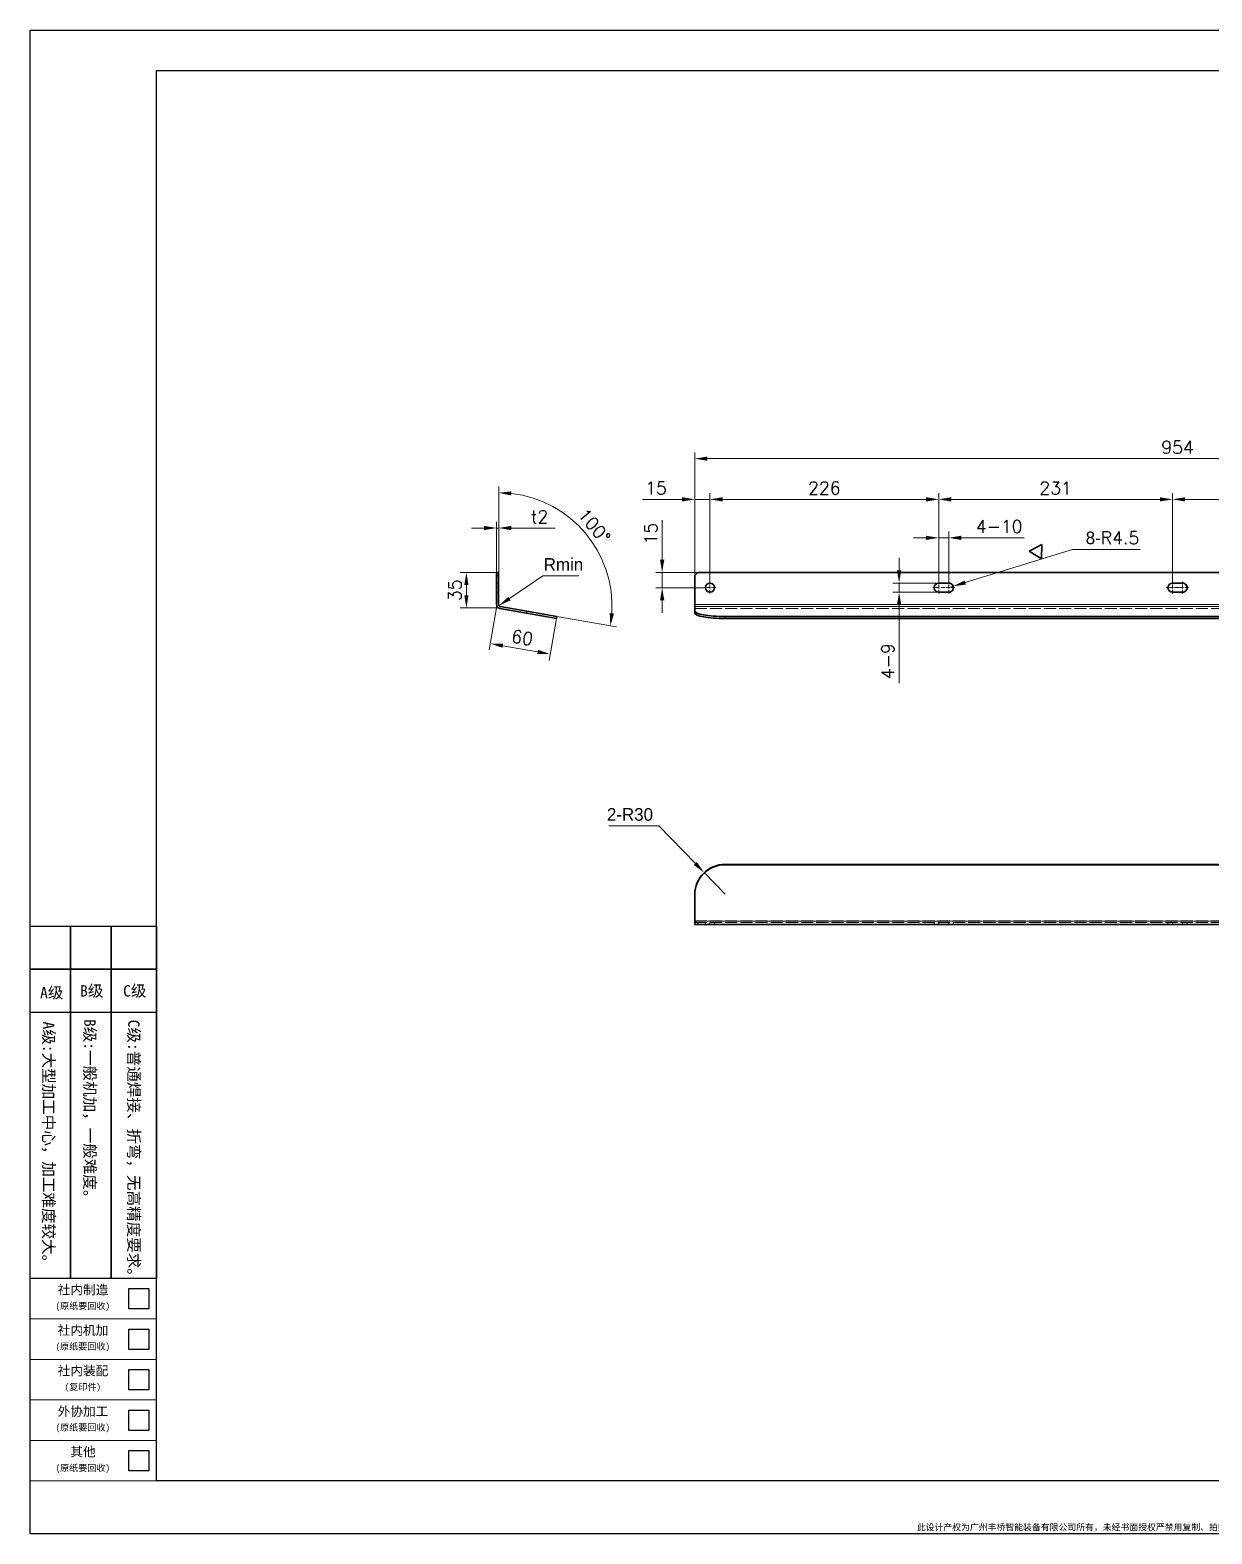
# Model space of a CAD drawing. Header units: millimetres. Extents: x -168473 to -148463, y 295526 to 306160.
# Drawn here: x -158511 to -157343, y 304524 to 306009 of the extents above; entities that cross this region are included whole.
import ezdxf
from ezdxf.enums import TextEntityAlignment as Align

# ---------------------------------------------------------------- set-up
doc = ezdxf.new("R2010")
doc.units = ezdxf.units.MM
for name, pattern in [('CENTER2', [28.575, 19.05, -3.175, 3.175, -3.175]), ('DASHDOT', [18.5, 12, -3, 0.5, -3]), ('DASHED', [15, 12, -3]), ('DASHED2', [9.525, 6.35, -3.175])]:
    doc.linetypes.add(name, pattern=pattern)
for name, color, linetype, lineweight in [('A3', 3, 'Continuous', 20), ('中心线', 2, 'CENTER2', 13), ('图框', 7, 'Continuous', 20), ('尺寸线', 3, 'Continuous', 13), ('文字', 1, 'Continuous', 13), ('细实线', 4, 'Continuous', 25), ('虚线', 2, 'DASHED2', 25)]:
    doc.layers.add(name, color=color, linetype=linetype, lineweight=lineweight)
doc.layers.add('Dim', color=3, linetype='Continuous')
doc.styles.add('CH-1', font='')
doc.styles.get("Standard").update_dxf_attribs({"font": 'txt', "bigfont": 'gbcbig.shx'})
doc.styles.get('CH-1').set_extended_font_data('SimSun')
doc.dimstyles.new('副本05', dxfattribs={"dimscale": 5, "dimtxt": 2.5, "dimasz": 2.5, "dimexe": 1.25, "dimexo": 0, "dimgap": 1, "dimtad": 1, "dimdsep": 46, "dimtxsty": 'Standard', "dimcen": 1, "dimclrd": 3, "dimclre": 3, "dimclrt": 1, "dimadec": 1, "dimazin": 2, "dimtfac": 1, "dimtmove": 0, "dimatfit": 3, "dimfxl": 0, "dimtolj": 1, "dimlwd": -1, "dimlwe": -1, "dimarcsym": 0})
doc.dimstyles.new('副本05$4', dxfattribs={"dimscale": 5, "dimtxt": 2.5, "dimasz": 2.5, "dimexe": 1.25, "dimexo": 0, "dimgap": 1, "dimtad": 1, "dimtih": 1, "dimtoh": 1, "dimdsep": 46, "dimtxsty": 'Standard', "dimcen": 1, "dimclrd": 3, "dimclre": 3, "dimclrt": 1, "dimadec": 1, "dimazin": 2, "dimtfac": 1, "dimtmove": 0, "dimatfit": 3, "dimfxl": 0, "dimtolj": 1, "dimlwd": -1, "dimlwe": -1, "dimarcsym": 0})

# ---------------------------------------------------------------- blocks, each defined once
blk = doc.blocks.new('A$C2CD672AE')
for p, q in [((-218.5, -289), (-218.5, 8)), ((-218.5, 8), (201.5, 8)), ((201.5, 8), (201.5, -289)), ((-193.5, 0), (193.5, 0)), ((-193.5, -278.55), (-193.5, 0)), ((69.95, -16.21), (69.95, 0)), ((69.95, 0), (181.5, 0)), ((69.95, 0), (181.5, 0)), ((69.95, 0), (181.5, 0)), ((69.95, 0), (181.5, 0)), ((75.02, 0), (75.02, -16.21)), ((154.5, 0), (154.5, -16.21)), ((154.5, 0), (154.5, -16.21)), ((154.5, 0), (154.5, -16.21)), ((154.5, 0), (154.5, -16.21)), ((154.5, 0), (154.5, -16.21)), ((169.5, 0), (169.5, -16.21)), ((169.5, 0), (169.5, -16.21)), ((169.5, 0), (169.5, -16.21)), ((169.5, 0), (169.5, -16.21)), ((169.5, 0), (169.5, -16.21)), ((181.5, 0), (181.5, -16.21)), ((181.5, 0), (181.5, -16.21)), ((181.5, 0), (181.5, -16.21)), ((181.5, 0), (181.5, -16.21)), ((181.5, 0), (181.5, -16.21)), ((193.5, 0), (193.5, -278.55)), ((69.95, -11.14), (72.49, -6.07)), ((69.95, -6.07), (181.5, -6.07)), ((69.95, -6.07), (181.5, -6.07)), ((69.95, -6.07), (181.5, -6.07)), ((69.95, -6.07), (181.5, -6.07)), ((72.49, -6.07), (75.02, -11.14)), ((181.5, -6.07), (193.5, -6.07)), ((181.5, -6.07), (193.5, -6.07)), ((181.5, -6.07), (193.5, -6.07)), ((181.5, -6.07), (193.5, -6.07)), ((69.95, -16.21), (72.49, -11.14)), ((69.95, -11.14), (181.5, -11.14)), ((69.95, -11.14), (181.5, -11.14)), ((69.95, -11.14), (181.5, -11.14)), ((69.95, -11.14), (181.5, -11.14)), ((72.49, -11.14), (75.02, -16.21)), ((69.95, -16.21), (193.5, -16.21)), ((193.5, -16.21), (69.95, -16.21)), ((69.95, -16.21), (193.5, -16.21)), ((193.5, -278.55), (-193.5, -278.55)), ((201.5, -289), (-218.5, -289))]:
    blk.add_line(p, q)
at = {"style": 'CH-1'}
for s, height, p in [('No.', 1.775, (72.85, -3.33)), ('设 变 内 容', 1.775, (116.34, -1.91)), ('日 期', 1.775, (161.67, -2.16)), ('变更者', 1.775, (175.88, -2.16)), ('锐角除去', 1.775, (187.88, -1.63)), ('REVISION', 1.775, (116.61, -4.62)), ('DATE', 1.775, (162.09, -4.87)), ('REVR', 1.775, (176.3, -4.87)), ('1', 2.03, (72.4, -8.84)), ('C0.5', 1.775, (187.88, -11.03)), ('2', 2.03, (72.4, -14.39))]:
    blk.add_text(s, height=height, dxfattribs=at).set_placement(p, align=Align.MIDDLE)
at = {"style": 'CH-1', "width": 0.7}
blk.add_text('ACUTE ANGLE', height=1.7746, dxfattribs=at).set_placement((187.88, -4.69), align=Align.MIDDLE)
at = {"char_height": 1.25}
for s, insert, width, attachment_point in [('{\\Ftxt,@extfont2|c134;FQM-ER-GL-90A(A3)}', (183.75, 6), 39, 5), ('{\\fSimSun|b1|i0|c134|p2;此设计产权为广州丰桥智能装备有限公司所有，未经书面授权严禁用复制、拍照等方式向第三方泄露，违者必究!}', (0, -288.5), 387, 8)]:
    blk.add_mtext(s, dxfattribs=dict(at, insert=insert, width=width, attachment_point=attachment_point))
blk = doc.blocks.new('fenlei')
at = {"layer": '图框'}
for points in [[(-25, 32), (0, 32), (0, 40), (-25, 40)], [(-25, 24), (0, 24), (0, 32), (-25, 32)], [(-25, 16), (0, 16), (0, 24), (-25, 24)], [(-25, 8), (0, 8), (0, 16), (-25, 16)], [(-25, 0), (0, 0), (0, 8), (-25, 8)]]:
    blk.add_lwpolyline(points, close=True, dxfattribs=at)
at = {"layer": '细实线'}
for points in [[(-5.5, 38), (-1.5, 38), (-1.5, 34), (-5.5, 34)], [(-5.5, 30), (-1.5, 30), (-1.5, 26), (-5.5, 26)], [(-5.5, 22), (-1.5, 22), (-1.5, 18), (-5.5, 18)], [(-5.5, 14), (-1.5, 14), (-1.5, 10), (-5.5, 10)], [(-5.5, 6), (-1.5, 6), (-1.5, 2), (-5.5, 2)]]:
    blk.add_lwpolyline(points, close=True, dxfattribs=at)
at = {"style": 'CH-1'}
for s, height, p in [('社内制造', 1.836, (-14.54, 37.8)), ('(原纸要回收)', 1.285, (-14.58, 34.52)), ('社内机加', 1.836, (-14.54, 29.8)), ('(原纸要回收)', 1.285, (-14.58, 26.52)), ('社内装配', 1.836, (-14.54, 21.8)), ('(复印件)', 1.285, (-14.58, 18.52)), ('外协加工', 1.836, (-14.54, 13.8)), ('(原纸要回收)', 1.285, (-14.58, 10.52)), ('其他', 1.836, (-14.54, 5.8)), ('(原纸要回收)', 1.285, (-14.58, 2.52))]:
    blk.add_text(s, height=height, dxfattribs=at).set_placement(p, align=Align.MIDDLE)
blk = doc.blocks.new('机加分类')
at = {"layer": '细实线'}
for p, q in [((-94, -8.5), (-94, 0)), ((-94, 0), (-86, 0)), ((-86, -8.5), (-86, 0)), ((-86, 0), (-78, 0)), ((-86, 0), (-86, -8.5)), ((-78, -8.5), (-78, 0)), ((-78, 0), (-69, 0)), ((-78, 0), (-78, -8.5)), ((-69, 0), (-69, -8.5)), ((-86, -8.5), (-94, -8.5)), ((-94, -17), (-94, -8.5)), ((-94, -8.5), (-86, -8.5)), ((-78, -8.5), (-86, -8.5)), ((-86, -17), (-86, -8.5)), ((-86, -8.5), (-78, -8.5)), ((-86, -8.5), (-86, -17)), ((-69, -8.5), (-78, -8.5)), ((-78, -17), (-78, -8.5)), ((-78, -8.5), (-69, -8.5)), ((-78, -8.5), (-78, -17)), ((-69, -8.5), (-69, -17)), ((-86, -17), (-94, -17)), ((-94, -69.55), (-94, -17)), ((-78, -17), (-86, -17)), ((-86, -69.55), (-86, -17)), ((-86, -17), (-86, -69.55)), ((-69, -17), (-78, -17)), ((-78, -69.55), (-78, -17)), ((-78, -17), (-78, -69.55)), ((-69, -17), (-69, -69.55)), ((-86, -69.55), (-94, -69.55)), ((-78, -69.55), (-86, -69.55)), ((-69, -69.55), (-78, -69.55))]:
    blk.add_line(p, q, dxfattribs=at)
at = {"layer": '文字', "color": 1, "linetype": 'Continuous', "style": 'CH-1'}
blk.add_text('A级', height=2.25, dxfattribs=at).set_placement((-89.72, -14.22, -250.08), align=Align.CENTER)
for s, p in [('B级', (-81.81, -12.71, -250.08)), ('C级', (-73.31, -12.71, -250.08))]:
    blk.add_text(s, height=2.25, dxfattribs=at).set_placement(p, align=Align.MIDDLE)
for s, p in [('A级:大型加工中心，加工难度较大。', (-90.3, -43.36)), ('B级:一般机加，一般难度。', (-82.16, -36.72)), ('C级:普通焊接、折弯，无高精度要求。', (-73.47, -44.53))]:
    blk.add_text(s, height=2.25, rotation=270, dxfattribs=at).set_placement(p, align=Align.MIDDLE)
blk = doc.blocks.new('1：1横')
for name, p in [('A$C2CD672AE', (-8412.44, 515.87)), ('机加分类', (-8536.94, 346.87)), ('fenlei', (-8605.94, 237.32))]:
    blk.add_blockref(name, p)
blk = doc.blocks.new('*D6987')
at = {"layer": 'Defpoints', "color": 0}
for p in [(-158047.7, 305517.4), (-158049.7, 305473.5), (-158047.7, 305473.5)]:
    blk.add_point(p, dxfattribs=at)
at = {"layer": '尺寸线', "color": 3}
for p, q in [((-158062.2, 305517.4), (-158074.7, 305517.4)), ((-158049.7, 305473.5), (-158049.7, 305523.6)), ((-158049.7, 305517.4), (-158047.7, 305517.4)), ((-158047.7, 305473.5), (-158047.7, 305523.6)), ((-158035.2, 305517.4), (-157991.9, 305517.4))]:
    blk.add_line(p, q, dxfattribs=at)
for points in [[(-158062.2, 305519.5), (-158062.2, 305515.3), (-158049.7, 305517.4)], [(-158035.2, 305519.5), (-158035.2, 305515.3), (-158047.7, 305517.4)]]:
    blk.add_solid(points, dxfattribs=at)
at = {"layer": '尺寸线', "color": 1, "insert": (-158007.3, 305528.6), "char_height": 12.5, "attachment_point": 5}
blk.add_mtext('\\A1;t2', dxfattribs=at)
blk = doc.blocks.new('*D6988')
at = {"layer": 'Defpoints', "color": 0}
for p in [(-158079.6, 305473.5), (-158049.7, 305473.5), (-158049.7, 305438.5)]:
    blk.add_point(p, dxfattribs=at)
at = {"layer": '尺寸线', "color": 3}
for p, q in [((-158049.7, 305473.5), (-158085.9, 305473.5)), ((-158079.6, 305451), (-158079.6, 305461)), ((-158049.7, 305438.5), (-158085.9, 305438.5))]:
    blk.add_line(p, q, dxfattribs=at)
for points in [[(-158081.7, 305461), (-158077.5, 305461), (-158079.6, 305473.5)], [(-158081.7, 305451), (-158077.5, 305451), (-158079.6, 305438.5)]]:
    blk.add_solid(points, dxfattribs=at)
at = {"layer": '尺寸线', "color": 1, "insert": (-158090.9, 305456), "char_height": 12.5, "attachment_point": 5, "rotation": 90}
blk.add_mtext('\\A1;35', dxfattribs=at)
blk = doc.blocks.new('*D6989')
at = {"layer": 'Defpoints', "color": 0}
for p in [(-158049.7, 305438.5), (-157990.6, 305428.1), (-157996.8, 305392.9)]:
    blk.add_point(p, dxfattribs=at)
at = {"layer": '尺寸线', "color": 3}
for p, q in [((-158049.7, 305438.5), (-158057, 305397.1)), ((-157990.6, 305428.1), (-157997.9, 305386.7)), ((-158043.6, 305401.1), (-158009.2, 305395))]:
    blk.add_line(p, q, dxfattribs=at)
for points in [[(-158043.3, 305403.2), (-158044, 305399.1), (-158055.9, 305403.3)], [(-158008.8, 305397.1), (-158009.5, 305393), (-157996.8, 305392.9)]]:
    blk.add_solid(points, dxfattribs=at)
at = {"layer": '尺寸线', "color": 1, "insert": (-158024.4, 305409.2), "char_height": 12.5, "attachment_point": 5, "rotation": 350.0002}
blk.add_mtext('\\A1;60', dxfattribs=at)
blk = doc.blocks.new('*D6990')
at = {"layer": 'Defpoints', "color": 0}
for p in [(-158047.4, 305440.8), (-158045.7, 305441.9)]:
    blk.add_point(p, dxfattribs=at)
at = {"layer": '尺寸线', "color": 3}
for p, q in [((-158004, 305470.2), (-158037, 305447.8)), ((-157968.5, 305470.2), (-158004, 305470.2))]:
    blk.add_line(p, q, dxfattribs=at)
blk.add_solid([(-158038.2, 305449.5), (-158035.9, 305446), (-158047.4, 305440.8)], dxfattribs=at)
at = {"layer": '尺寸线', "color": 1, "insert": (-157983.7, 305481.4), "char_height": 12.5, "attachment_point": 5}
blk.add_mtext('\\A1;{\\Fg13f12d,@extfont2|c134;Rmin}', dxfattribs=at)
blk = doc.blocks.new('*D6991')
at = {"layer": 'Defpoints', "color": 0}
for p in [(-157944.8, 305484.6), (-158047.7, 305470.5), (-158047.7, 305441.9), (-158019.8, 305435.3), (-157990.3, 305430.1)]:
    blk.add_point(p, dxfattribs=at)
at = {"layer": '尺寸线', "color": 3}
for p, q in [((-158047.7, 305470.5), (-158047.7, 305558.5)), ((-157990.3, 305430.1), (-157931.2, 305419.7))]:
    blk.add_line(p, q, dxfattribs=at)
blk.add_arc((-158047.7, 305440.2), 112, 356.3962, 83.6047, dxfattribs=at)
for points in [[(-158035.4, 305549.5), (-158035.1, 305553.6), (-158047.7, 305552.2)], [(-157933.8, 305432.9), (-157938, 305433.4), (-157937.4, 305420.7)]]:
    blk.add_solid(points, dxfattribs=at)
at = {"layer": '尺寸线', "color": 1, "insert": (-157953.3, 305519.5), "char_height": 12.5, "attachment_point": 5, "rotation": 310.0004}
blk.add_mtext('\\A1;100°', dxfattribs=at)
blk = doc.blocks.new('*D6992')
at = {"layer": 'Defpoints', "color": 0}
for p in [(-157854, 305545.7), (-157854, 305464.4), (-157839, 305464.4)]:
    blk.add_point(p, dxfattribs=at)
at = {"layer": '尺寸线', "color": 3}
for p, q in [((-157866.5, 305545.7), (-157905.6, 305545.7)), ((-157854, 305464.4), (-157854, 305551.9)), ((-157839, 305545.7), (-157854, 305545.7)), ((-157839, 305464.4), (-157839, 305551.9)), ((-157826.5, 305545.7), (-157814, 305545.7))]:
    blk.add_line(p, q, dxfattribs=at)
for points in [[(-157866.5, 305547.8), (-157866.5, 305543.6), (-157854, 305545.7)], [(-157826.5, 305547.8), (-157826.5, 305543.6), (-157839, 305545.7)]]:
    blk.add_solid(points, dxfattribs=at)
at = {"layer": '尺寸线', "color": 1, "insert": (-157892.3, 305556.9), "char_height": 12.5, "attachment_point": 5}
blk.add_mtext('\\A1;15', dxfattribs=at)
blk = doc.blocks.new('*D6993')
at = {"layer": 'Defpoints', "color": 0}
for p in [(-157613, 305545.7), (-157839, 305508.1), (-157613, 305464.4)]:
    blk.add_point(p, dxfattribs=at)
at = {"layer": '尺寸线', "color": 3}
for p, q in [((-157839, 305508.1), (-157839, 305551.9)), ((-157826.5, 305545.7), (-157625.5, 305545.7)), ((-157613, 305464.4), (-157613, 305551.9))]:
    blk.add_line(p, q, dxfattribs=at)
for points in [[(-157826.5, 305547.8), (-157826.5, 305543.6), (-157839, 305545.7)], [(-157625.5, 305547.8), (-157625.5, 305543.6), (-157613, 305545.7)]]:
    blk.add_solid(points, dxfattribs=at)
at = {"layer": '尺寸线', "color": 1, "insert": (-157726, 305556.9), "char_height": 12.5, "attachment_point": 5}
blk.add_mtext('\\A1;226', dxfattribs=at)
blk = doc.blocks.new('*D6994')
at = {"layer": 'Defpoints', "color": 0}
for p in [(-157382, 305545.7), (-157613, 305508.1), (-157382, 305464.4)]:
    blk.add_point(p, dxfattribs=at)
at = {"layer": '尺寸线', "color": 3}
for p, q in [((-157613, 305508.1), (-157613, 305551.9)), ((-157600.5, 305545.7), (-157394.5, 305545.7)), ((-157382, 305464.4), (-157382, 305551.9))]:
    blk.add_line(p, q, dxfattribs=at)
for points in [[(-157600.5, 305547.8), (-157600.5, 305543.6), (-157613, 305545.7)], [(-157394.5, 305547.8), (-157394.5, 305543.6), (-157382, 305545.7)]]:
    blk.add_solid(points, dxfattribs=at)
at = {"layer": '尺寸线', "color": 1, "insert": (-157497.5, 305556.9), "char_height": 12.5, "attachment_point": 5}
blk.add_mtext('\\A1;231', dxfattribs=at)
blk = doc.blocks.new('*D6995')
at = {"layer": 'Defpoints', "color": 0}
for p in [(-157151, 305545.7), (-157382, 305508.1), (-157151, 305464.4)]:
    blk.add_point(p, dxfattribs=at)
at = {"layer": '尺寸线', "color": 3}
for p, q in [((-157382, 305508.1), (-157382, 305551.9)), ((-157369.5, 305545.7), (-157163.5, 305545.7)), ((-157151, 305464.4), (-157151, 305551.9))]:
    blk.add_line(p, q, dxfattribs=at)
for points in [[(-157369.5, 305547.8), (-157369.5, 305543.6), (-157382, 305545.7)], [(-157163.5, 305547.8), (-157163.5, 305543.6), (-157151, 305545.7)]]:
    blk.add_solid(points, dxfattribs=at)
at = {"layer": '尺寸线', "color": 1, "insert": (-157266.5, 305556.9), "char_height": 12.5, "attachment_point": 5}
blk.add_mtext('\\A1;231', dxfattribs=at)
blk = doc.blocks.new('*D6997')
at = {"layer": 'Defpoints', "color": 0}
for p in [(-157886.2, 305473.5), (-157844.8, 305473.5), (-157844.8, 305458.5)]:
    blk.add_point(p, dxfattribs=at)
at = {"layer": '尺寸线', "color": 3}
for p, q in [((-157886.2, 305486), (-157886.2, 305525.2)), ((-157844.8, 305473.5), (-157892.4, 305473.5)), ((-157886.2, 305458.5), (-157886.2, 305473.5)), ((-157844.8, 305458.5), (-157892.4, 305458.5)), ((-157886.2, 305446), (-157886.2, 305433.5))]:
    blk.add_line(p, q, dxfattribs=at)
for points in [[(-157888.3, 305486), (-157884.1, 305486), (-157886.2, 305473.5)], [(-157888.3, 305446), (-157884.1, 305446), (-157886.2, 305458.5)]]:
    blk.add_solid(points, dxfattribs=at)
at = {"layer": '尺寸线', "color": 1, "insert": (-157897.4, 305511.9), "char_height": 12.5, "attachment_point": 5, "rotation": 90}
blk.add_mtext('\\A1;15', dxfattribs=at)
blk = doc.blocks.new('*D6998')
at = {"layer": 'Defpoints', "color": 0}
for p in [(-157603, 305507.7), (-157613, 305479.7), (-157603, 305464.4)]:
    blk.add_point(p, dxfattribs=at)
at = {"layer": '尺寸线', "color": 3}
for p, q in [((-157613, 305479.7), (-157613, 305514)), ((-157603, 305464.4), (-157603, 305514)), ((-157625.5, 305507.7), (-157638, 305507.7)), ((-157613, 305507.7), (-157603, 305507.7)), ((-157590.5, 305507.7), (-157528.4, 305507.7))]:
    blk.add_line(p, q, dxfattribs=at)
for points in [[(-157625.5, 305509.8), (-157625.5, 305505.6), (-157613, 305507.7)], [(-157590.5, 305509.8), (-157590.5, 305505.6), (-157603, 305507.7)]]:
    blk.add_solid(points, dxfattribs=at)
at = {"layer": '尺寸线', "color": 1, "insert": (-157553.2, 305519), "char_height": 12.5, "attachment_point": 5}
blk.add_mtext('\\A1;\\A1;4-10', dxfattribs=at)
blk = doc.blocks.new('*D6999')
at = {"layer": 'Defpoints', "color": 0}
for p in [(-157603, 305458.5), (-157598.7, 305459.9)]:
    blk.add_point(p, dxfattribs=at)
at = {"layer": '尺寸线', "color": 3}
for p, q in [((-157480.7, 305496.3), (-157586.7, 305463.5)), ((-157413.8, 305496.3), (-157480.7, 305496.3)), ((-157603, 305458.5), (-157598.7, 305459.9))]:
    blk.add_line(p, q, dxfattribs=at)
blk.add_solid([(-157587.3, 305465.5), (-157586.1, 305461.6), (-157598.7, 305459.9)], dxfattribs=at)
at = {"layer": '尺寸线', "color": 1, "insert": (-157441.3, 305507.6), "char_height": 12.5, "attachment_point": 5}
blk.add_mtext('\\A1;{\\Fg13f12d,@extfont2|c134;8-}R4.5', dxfattribs=at)
blk = doc.blocks.new('FINISHER_1')
at = {"layer": 'Dim', "lineweight": 35}
for p, q in [((0, 0), (-1.44, 2.5)), ((-1.44, 2.5), (1.44, 2.5)), ((1.44, 2.5), (0, 0))]:
    blk.add_line(p, q, dxfattribs=at)
blk = doc.blocks.new('*D7000')
at = {"layer": 'Defpoints', "color": 0}
for p in [(-157844.7, 305177.1), (-157824, 305155.7)]:
    blk.add_point(p, dxfattribs=at)
at = {"layer": '尺寸线', "color": 3}
for p, q in [((-157938.8, 305223.3), (-157889.5, 305223.3)), ((-157889.5, 305223.3), (-157853.4, 305186.1)), ((-157824, 305155.7), (-157844.7, 305177.1))]:
    blk.add_line(p, q, dxfattribs=at)
blk.add_solid([(-157851.9, 305187.5), (-157854.9, 305184.6), (-157844.7, 305177.1)], dxfattribs=at)
at = {"layer": '尺寸线', "color": 1, "insert": (-157918, 305234.5), "char_height": 12.5, "attachment_point": 5}
blk.add_mtext('\\A1;{\\Fg13f12d,@extfont2|c134;2-R30}', dxfattribs=at)
blk = doc.blocks.new('*D7655')
at = {"layer": 'Defpoints', "color": 0}
for p in [(-156900, 305585.9), (-157854, 305470.5), (-156900, 305470.5)]:
    blk.add_point(p, dxfattribs=at)
at = {"layer": '尺寸线', "color": 3}
for p, q in [((-157854, 305470.5), (-157854, 305592.1)), ((-157841.5, 305585.9), (-156912.5, 305585.9)), ((-156900, 305470.5), (-156900, 305592.1))]:
    blk.add_line(p, q, dxfattribs=at)
for points in [[(-157841.5, 305588), (-157841.5, 305583.8), (-157854, 305585.9)], [(-156912.5, 305588), (-156912.5, 305583.8), (-156900, 305585.9)]]:
    blk.add_solid(points, dxfattribs=at)
at = {"layer": '尺寸线', "color": 1, "insert": (-157377, 305597.1), "char_height": 12.5, "attachment_point": 5}
blk.add_mtext('\\A1;954', dxfattribs=at)
blk = doc.blocks.new('*D7656')
at = {"layer": 'Defpoints', "color": 0}
for p in [(-157652.1, 305454), (-157603, 305463), (-157603, 305454)]:
    blk.add_point(p, dxfattribs=at)
at = {"layer": '尺寸线', "color": 3}
for p, q in [((-157652.1, 305475.5), (-157652.1, 305488)), ((-157603, 305463), (-157658.3, 305463)), ((-157603, 305454), (-157658.3, 305454)), ((-157652.1, 305463), (-157652.1, 305454)), ((-157652.1, 305441.5), (-157652.1, 305364.2))]:
    blk.add_line(p, q, dxfattribs=at)
for points in [[(-157654.2, 305475.5), (-157650, 305475.5), (-157652.1, 305463)], [(-157654.2, 305441.5), (-157650, 305441.5), (-157652.1, 305454)]]:
    blk.add_solid(points, dxfattribs=at)
at = {"layer": '尺寸线', "color": 1, "insert": (-157663.3, 305385.9), "char_height": 12.5, "attachment_point": 5, "rotation": 90}
blk.add_mtext('\\A1;\\A1;4-9', dxfattribs=at)

msp = doc.modelspace()

# ---------------------------------------------------------------- linework, layer by layer
at = {"color": 7, "lineweight": 35}
for p, q in [((-158049.724, 305473.523), (-158049.724, 305470.523)), ((-158047.724, 305473.523), (-158049.724, 305473.523)), ((-158047.724, 305470.523), (-158049.724, 305470.523)), ((-158049.724, 305470.523), (-158049.724, 305441.88)), ((-158047.724, 305473.523), (-158047.724, 305470.523)), ((-158047.724, 305470.523), (-158047.724, 305441.88)), ((-157850.962, 305473.523), (-157853.962, 305470.523)), ((-157853.962, 305470.523), (-157853.962, 305441.88)), ((-157850.962, 305473.523), (-156902.962, 305473.523)), ((-157612.962, 305463.023), (-157602.962, 305463.023)), ((-157602.962, 305454.023), (-157612.962, 305454.023)), ((-157381.962, 305463.023), (-157371.962, 305463.023)), ((-157371.962, 305454.023), (-157381.962, 305454.023)), ((-158046.419, 305437.94), (-158020.18, 305433.314)), ((-158046.071, 305439.91), (-158019.832, 305435.283)), ((-157990.288, 305430.074), (-158019.832, 305435.283)), ((-157853.962, 305441.88), (-157853.962, 305439.91)), ((-157853.962, 305439.91), (-157853.962, 305435.283)), ((-157853.962, 305433.314), (-157853.962, 305435.283)), ((-157990.635, 305428.104), (-158020.18, 305433.314)), ((-157990.635, 305428.104), (-157990.288, 305430.074)), ((-157823.962, 305430.074), (-156929.962, 305430.074)), ((-157823.962, 305428.104), (-156929.962, 305428.104)), ((-157823.962, 305185.281), (-156929.962, 305185.281)), ((-157823.962, 305184.934), (-156929.962, 305184.934)), ((-157853.962, 305155.389), (-157853.962, 305155.737)), ((-157853.962, 305129.151), (-157853.962, 305155.389)), ((-157853.962, 305129.151), (-157853.962, 305125.845)), ((-157853.962, 305125.845), (-156899.962, 305125.845))]:
    msp.add_line(p, q, dxfattribs=at)
at = {"color": 7, "lineweight": 13}
for p, q in [((-158020.18, 305433.314), (-158019.832, 305435.283)), ((-157853.962, 305441.88), (-156899.962, 305441.88)), ((-157853.962, 305439.91), (-156899.962, 305439.91)), ((-157823.962, 305428.104), (-157823.962, 305430.074)), ((-157823.962, 305184.934), (-157823.962, 305185.281)), ((-157853.962, 305129.151), (-156899.962, 305129.151))]:
    msp.add_line(p, q, dxfattribs=at)
at = {"color": 7, "lineweight": 35}
msp.add_circle((-157838.962, 305458.523), 4.5, dxfattribs=at)
for centre, radius, start, end in [((-157612.962, 305458.523), 4.5, 90.000005, 270), ((-157602.962, 305458.523), 4.5, 270, 90.000005), ((-157381.962, 305458.523), 4.5, 90.000005, 270), ((-157371.962, 305458.523), 4.5, 270, 90.000005), ((-158045.724, 305441.88), 4, 179.999997, 259.999999), ((-158045.724, 305441.88), 2, 179.999997, 259.999999)]:
    msp.add_arc(centre, radius, start, end, dxfattribs=at)
for centre, ratio, start_param, end_param in [((-157823.962, 305435.283), 0.17364818, 3.14159265, 4.71238898), ((-157823.962, 305433.314), 0.17364818, 3.14159265, 4.71238898), ((-157823.962, 305155.737), 0.98480775, 1.57079633, 3.14159265), ((-157823.962, 305155.389), 0.98480775, 1.57079633, 3.14159265)]:
    msp.add_ellipse(centre, major_axis=(30, 0), ratio=ratio, start_param=start_param, end_param=end_param, dxfattribs=at)
at = {"layer": 'A3'}
msp.add_lwpolyline([(-158510.671, 306009.102), (-156410.671, 306009.102), (-156410.671, 304524.102), (-158510.671, 304524.102)], close=True, dxfattribs=at)
at = {"layer": '中心线', "color": 2, "linetype": 'DASHDOT', "lineweight": 13, "ltscale": 0.06}
msp.add_line((-158049.924, 305458.523), (-158047.524, 305458.523), dxfattribs=at)
at = {"layer": '中心线', "color": 2, "linetype": 'DASHDOT', "lineweight": 13, "ltscale": 0.292499}
for p, q in [((-157833.112, 305458.523), (-157844.812, 305458.523)), ((-157607.112, 305458.523), (-157618.812, 305458.523)), ((-157597.112, 305458.523), (-157608.812, 305458.523)), ((-157376.112, 305458.523), (-157387.812, 305458.523)), ((-157366.112, 305458.523), (-157377.812, 305458.523))]:
    msp.add_line(p, q, dxfattribs=at)
at = {"layer": '中心线', "color": 2, "linetype": 'DASHDOT', "lineweight": 13, "ltscale": 0.29248}
for p, q in [((-157838.962, 305452.674), (-157838.962, 305464.373)), ((-157612.962, 305452.674), (-157612.962, 305464.373)), ((-157602.962, 305452.674), (-157602.962, 305464.373)), ((-157381.962, 305452.674), (-157381.962, 305464.373)), ((-157371.962, 305452.674), (-157371.962, 305464.373))]:
    msp.add_line(p, q, dxfattribs=at)
at = {"layer": '中心线', "color": 2, "linetype": 'DASHDOT', "lineweight": 13, "ltscale": 0.06001}
for p, q in [((-157838.962, 305125.645), (-157838.962, 305128.046)), ((-157612.962, 305125.645), (-157612.962, 305128.046)), ((-157602.962, 305125.645), (-157602.962, 305128.046)), ((-157381.962, 305125.645), (-157381.962, 305128.046)), ((-157371.962, 305125.645), (-157371.962, 305128.046))]:
    msp.add_line(p, q, dxfattribs=at)
at = {"layer": '尺寸线'}
for p in [(-158049.724, 305441.88), (-158033.299, 305435.627)]:
    msp.add_line(p, (-158049.724, 305438.523), dxfattribs=at)
at = {"layer": '虚线', "color": 1, "linetype": 'DASHED', "lineweight": 13, "ltscale": 0.05}
for p, q in [((-158047.724, 305470.523), (-158049.724, 305470.523)), ((-158047.724, 305463.023), (-158049.724, 305463.023)), ((-158049.724, 305463.023), (-158047.724, 305463.023)), ((-158047.724, 305454.023), (-158049.724, 305454.023)), ((-158049.724, 305454.023), (-158047.724, 305454.023)), ((-157850.962, 305127.845), (-157850.962, 305125.845)), ((-157843.462, 305127.845), (-157843.462, 305125.845)), ((-157834.462, 305127.845), (-157834.462, 305125.845)), ((-157617.462, 305125.845), (-157617.462, 305127.845)), ((-157612.962, 305127.845), (-157612.962, 305125.845)), ((-157612.962, 305127.845), (-157612.962, 305125.845)), ((-157602.962, 305127.845), (-157602.962, 305125.845)), ((-157602.962, 305127.845), (-157602.962, 305125.845)), ((-157598.462, 305125.845), (-157598.462, 305127.845)), ((-157386.462, 305125.845), (-157386.462, 305127.845)), ((-157381.962, 305127.845), (-157381.962, 305125.845)), ((-157381.962, 305127.845), (-157381.962, 305125.845)), ((-157371.962, 305127.845), (-157371.962, 305125.845)), ((-157371.962, 305127.845), (-157371.962, 305125.845)), ((-157367.462, 305125.845), (-157367.462, 305127.845))]:
    msp.add_line(p, q, dxfattribs=at)
at = {"layer": '虚线', "color": 1, "linetype": 'DASHED', "lineweight": 13, "ltscale": 0.049979}
msp.add_line((-158020.18, 305433.314), (-158019.832, 305435.283), dxfattribs=at)
at = {"layer": '虚线', "color": 1, "linetype": 'DASHED', "lineweight": 13}
for p, q in [((-157853.962, 305441.88), (-156899.962, 305441.88)), ((-157853.962, 305437.94), (-156899.962, 305437.94)), ((-157853.962, 305129.498), (-156899.962, 305129.498)), ((-157853.962, 305127.845), (-156899.962, 305127.845))]:
    msp.add_line(p, q, dxfattribs=at)

# ---------------------------------------------------------------- block references
at = {"color": 2, "xscale": 5, "yscale": 5, "zscale": 5}
msp.add_blockref('1：1横', (-115355.971, 303389.773), dxfattribs=at)
at = {"layer": 'Dim', "xscale": 4.999999999996289, "yscale": 5, "zscale": 4.999999999999692, "rotation": 28.49163872204736}
msp.add_blockref('FINISHER_1', (-157511.419, 305486.83), dxfattribs=at)

# ---------------------------------------------------------------- dimensions: what is measured, and where the dimension line sits
at = {"layer": '尺寸线'}
for base, p1, p2, override, picture, middle in [((-156899.962, 305585.881), (-157853.962, 305470.523), (-156899.962, 305470.523), {"dimtxsty": 'Standard'}, '*D7655', (-157376.962, 305597.131)), ((-158047.724, 305517.377), (-158049.724, 305473.523), (-158047.724, 305473.523), {"dimpost": 't<>'}, '*D6987', (-158007.307, 305528.627))]:
    dim = msp.add_linear_dim(base=base, p1=p1, p2=p2, dimstyle='副本05', override=override, dxfattribs=at)
    dim.commit()
    dim.dimension.update_dxf_attribs({"geometry": picture, "text_midpoint": middle})
dim = msp.add_angular_dim_2l(base=(-157944.842, 305484.581), line1=((-158047.724, 305470.523), (-158047.724, 305441.88)), line2=((-157990.288, 305430.074), (-158019.832, 305435.283)), dimstyle='副本05', dxfattribs=at)
dim.commit()
dim.dimension.update_dxf_attribs({"geometry": '*D6991', "text_midpoint": (-157953.275, 305519.454)})
for base, p1, p2, picture, middle in [((-157853.962, 305545.674), (-157838.962, 305464.373), (-157853.962, 305464.373), '*D6992', (-157892.295, 305556.924)), ((-157612.962, 305545.674), (-157838.962, 305508.149), (-157612.962, 305464.373), '*D6993', (-157725.962, 305556.924)), ((-157381.962, 305545.674), (-157612.962, 305508.149), (-157381.962, 305464.373), '*D6994', (-157497.462, 305556.924)), ((-157150.962, 305545.674), (-157381.962, 305508.149), (-157150.962, 305464.373), '*D6995', (-157266.462, 305556.924))]:
    dim = msp.add_linear_dim(base=base, p1=p1, p2=p2, dimstyle='副本05', dxfattribs=at)
    dim.commit()
    dim.dimension.update_dxf_attribs({"geometry": picture, "text_midpoint": middle})
for base, p1, p2, picture, middle in [((-157886.192, 305473.523), (-157844.812, 305458.523), (-157844.812, 305473.523), '*D6997', (-157897.442, 305511.857)), ((-158079.619, 305473.523), (-158049.724, 305438.523), (-158049.724, 305473.523), '*D6988', (-158090.869, 305456.023))]:
    dim = msp.add_linear_dim(base=base, p1=p1, p2=p2, angle=90, dimstyle='副本05', dxfattribs=at)
    dim.commit()
    dim.dimension.update_dxf_attribs({"geometry": picture, "text_midpoint": middle})
dim = msp.add_linear_dim(base=(-157602.962, 305507.714), p1=(-157612.962, 305479.737), p2=(-157602.962, 305464.373), text='\\A1;4-<>', dimstyle='副本05', override={"dimtxsty": 'Standard'}, dxfattribs=at)
dim.commit()
dim.dimension.update_dxf_attribs({"geometry": '*D6998', "text_midpoint": (-157553.17, 305518.964)})
for center, mpoint, text, picture, middle in [((-157602.962, 305458.523), (-157598.662, 305459.853), '{\\Fg13f12d,@extfont2|c134;8-}<>', '*D6999', (-157441.266, 305496.328)), ((-157823.962, 305155.737), (-157844.694, 305177.103), '{\\Fg13f12d,@extfont2|c134;2-R30}', '*D7000', (-157918.024, 305223.289))]:
    dim = msp.add_radius_dim(center=center, mpoint=mpoint, text=text, dimstyle='副本05$4', dxfattribs=at)
    dim.commit()
    dim.dimension.update_dxf_attribs({"geometry": picture, "text_midpoint": middle, "dimtype": 164})
dim = msp.add_radius_dim(center=(-158045.724, 305441.88), mpoint=(-158047.379, 305440.757), text='{\\Fg13f12d,@extfont2|c134;Rmin}', dimstyle='副本05$4', override={"dimtmove": 1}, dxfattribs=at)
dim.commit()
dim.dimension.update_dxf_attribs({"geometry": '*D6990', "text_midpoint": (-158003.976, 305470.19), "dimtype": 164})
dim = msp.add_linear_dim(base=(-157652.098, 305454.023), p1=(-157602.962, 305463.023), p2=(-157602.962, 305454.023), angle=90, text='\\A1;4-<>', dimstyle='副本05', override={"dimtxsty": 'Standard'}, dxfattribs=at)
dim.commit()
dim.dimension.update_dxf_attribs({"geometry": '*D7656', "text_midpoint": (-157652.098, 305385.887), "dimtype": 160})
dim = msp.add_aligned_dim(p1=(-158049.724, 305438.523), p2=(-157990.635, 305428.104), distance=-35.781, dimstyle='副本05', dxfattribs=at)
dim.commit()
dim.dimension.update_dxf_attribs({"geometry": '*D6989', "text_midpoint": (-158024.439, 305409.155)})

doc.saveas('drawing.dxf')
